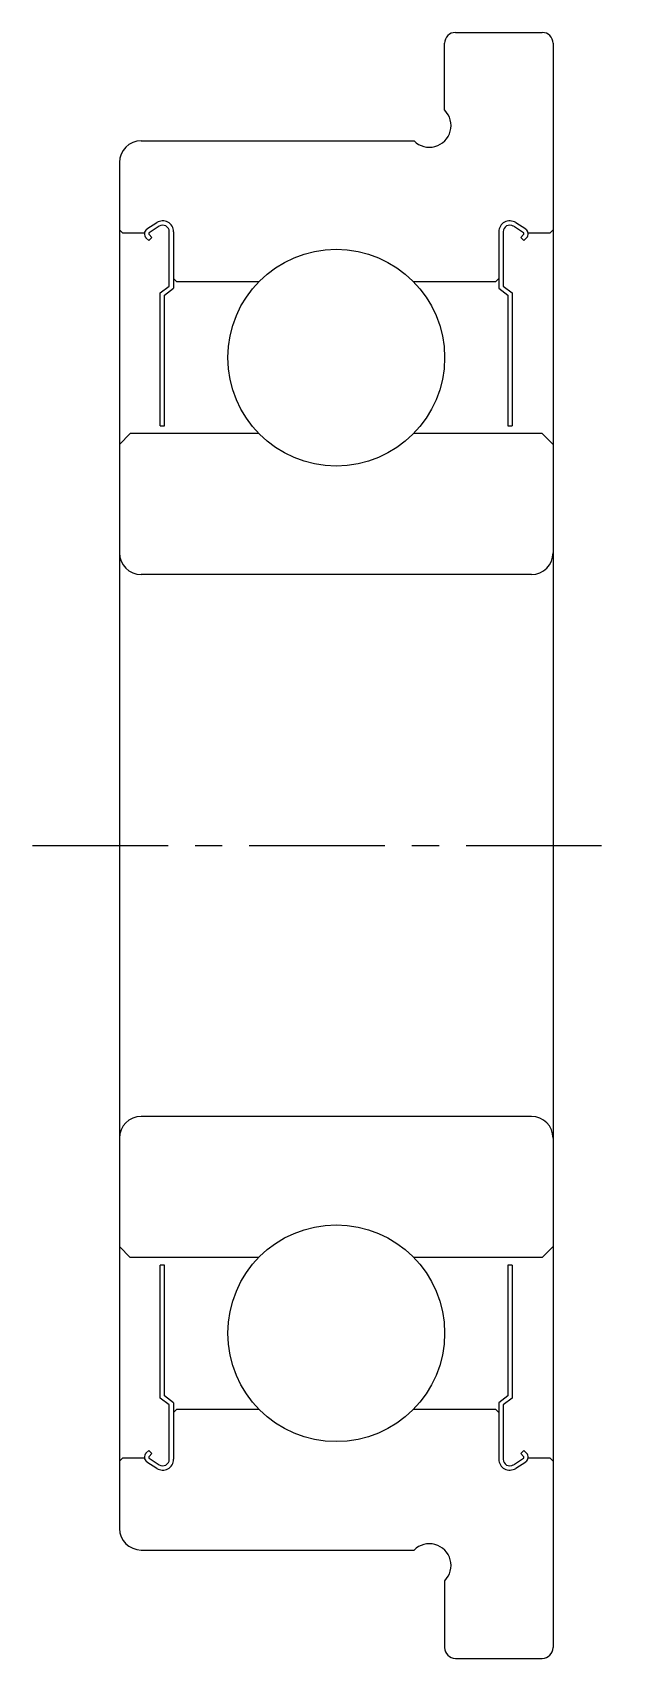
# Model space of a CAD drawing. Extents: x 2.6 to 40.7, y 2.5 to 31.3.
# Drawn here: x 35.19 to 40.68, y 16.28 to 31.28 of the extents above; entities outside this region: 2.
import ezdxf

# ---------------------------------------------------------------- set-up
doc = ezdxf.new("R2010")
doc.units = 0
doc.linetypes.add('CENTER', pattern=[2, 1.25, -0.25, 0.25, -0.25])
doc.layers.get('0').update_dxf_attribs({"linetype": 'CONTINUOUS'})
doc.layers.add('CENTER', color=1, linetype='CENTER')

msp = doc.modelspace()

# ---------------------------------------------------------------- linework, layer by layer
at = {"color": 7, "linetype": 'CONTINUOUS'}
for p, q in [((39.091, 31.278), (39.891, 31.278)), ((38.991, 30.56), (38.991, 31.178)), ((39.991, 31.178), (39.991, 16.378)), ((36.191, 30.278), (38.709, 30.278)), ((35.991, 30.078), (35.991, 17.478)), ((35.991, 29.458), (36.021, 29.428)), ((36.222, 29.428), (36.021, 29.428)), ((36.336, 29.523), (36.243, 29.462)), ((36.29, 29.388), (36.264, 29.413)), ((36.358, 29.49), (36.266, 29.429)), ((36.451, 28.938), (36.451, 29.44)), ((36.492, 28.918), (36.492, 29.44)), ((39.491, 29.44), (39.491, 28.918)), ((39.531, 29.44), (39.531, 28.938)), ((39.717, 29.429), (39.625, 29.49)), ((39.739, 29.462), (39.647, 29.523)), ((39.719, 29.413), (39.693, 29.388)), ((39.961, 29.428), (39.761, 29.428)), ((39.991, 29.458), (39.961, 29.428)), ((36.262, 29.36), (36.236, 29.384)), ((36.262, 29.36), (36.29, 29.388)), ((39.693, 29.388), (39.721, 29.36)), ((39.747, 29.384), (39.721, 29.36)), ((36.521, 28.978), (36.491, 29.007)), ((37.277, 28.978), (36.521, 28.978)), ((39.461, 28.978), (38.706, 28.978)), ((39.491, 29.007), (39.461, 28.978)), ((36.368, 28.876), (36.451, 28.938)), ((36.368, 27.65), (36.368, 28.876)), ((36.408, 28.856), (36.491, 28.918)), ((36.408, 27.65), (36.408, 28.856)), ((39.491, 28.918), (39.575, 28.856)), ((39.531, 28.938), (39.615, 28.876)), ((39.575, 28.856), (39.575, 27.65)), ((39.615, 28.876), (39.615, 27.65)), ((36.368, 27.65), (36.408, 27.65)), ((39.575, 27.65), (39.615, 27.65)), ((36.091, 27.578), (35.991, 27.478)), ((37.277, 27.578), (36.091, 27.578)), ((39.891, 27.578), (38.706, 27.578)), ((39.991, 27.478), (39.891, 27.578)), ((39.791, 26.278), (36.191, 26.278)), ((39.791, 21.278), (36.191, 21.278)), ((36.091, 19.978), (35.991, 20.078)), ((37.277, 19.978), (36.091, 19.978)), ((39.891, 19.978), (38.706, 19.978)), ((39.991, 20.077), (39.891, 19.978)), ((36.368, 18.679), (36.368, 19.905)), ((36.408, 19.905), (36.368, 19.905)), ((36.408, 18.699), (36.408, 19.905)), ((39.575, 19.905), (39.575, 18.699)), ((39.615, 19.905), (39.575, 19.905)), ((39.615, 19.905), (39.615, 18.679)), ((36.451, 18.617), (36.368, 18.679)), ((36.491, 18.637), (36.408, 18.699)), ((36.451, 18.115), (36.451, 18.617)), ((36.492, 18.115), (36.492, 18.637)), ((39.575, 18.699), (39.491, 18.637)), ((39.491, 18.637), (39.491, 18.115)), ((39.615, 18.679), (39.531, 18.617)), ((39.531, 18.617), (39.531, 18.115)), ((36.491, 18.548), (36.521, 18.578)), ((36.521, 18.578), (37.277, 18.578)), ((38.706, 18.578), (39.461, 18.578)), ((39.461, 18.578), (39.491, 18.548)), ((36.236, 18.171), (36.262, 18.195)), ((36.29, 18.167), (36.262, 18.195)), ((36.264, 18.142), (36.29, 18.167)), ((39.721, 18.195), (39.693, 18.167)), ((39.693, 18.167), (39.719, 18.142)), ((39.721, 18.195), (39.747, 18.171)), ((35.991, 18.098), (36.021, 18.128)), ((36.021, 18.128), (36.222, 18.128)), ((36.243, 18.093), (36.336, 18.032)), ((36.266, 18.126), (36.358, 18.065)), ((39.625, 18.065), (39.717, 18.126)), ((39.647, 18.032), (39.739, 18.093)), ((39.761, 18.128), (39.961, 18.128)), ((39.991, 18.098), (39.961, 18.128)), ((36.191, 17.278), (38.709, 17.278)), ((38.991, 16.995), (38.991, 16.378)), ((39.091, 16.278), (39.891, 16.278))]:
    msp.add_line(p, q, dxfattribs=at)
for centre in [(37.991, 28.278), (37.991, 19.278)]:
    msp.add_circle(centre, 1, dxfattribs=at)
for centre, radius, start, end in [((39.091, 31.178), 0.1, 90, 180), ((39.891, 31.178), 0.1, 0, 90), ((38.85, 30.419), 0.2, 224.9999, 45.0005), ((36.191, 30.078), 0.2, 90, 180), ((36.271, 29.42), 0.05, 123.5192, 226.0607), ((36.271, 29.42), 0.01, 123.5173, 226.0606), ((36.391, 29.44), 0.1, 0, 123.5193), ((36.391, 29.44), 0.06, 0, 123.519), ((39.591, 29.44), 0.1, 56.4807, 179.9999), ((39.591, 29.44), 0.06, 56.481, 179.9999), ((39.712, 29.42), 0.01, 313.9392, 56.4827), ((39.712, 29.42), 0.05, 313.9392, 56.4807), ((36.191, 26.478), 0.2, 180, 270), ((39.791, 26.478), 0.2, 270, 0), ((36.191, 21.078), 0.2, 90, 180), ((39.791, 21.078), 0.2, 0, 90), ((36.271, 18.135), 0.05, 133.939, 236.4802), ((39.712, 18.135), 0.05, 303.5195, 46.061), ((36.271, 18.135), 0.01, 133.9374, 236.4796), ((36.391, 18.115), 0.1, 236.4805, 0), ((36.391, 18.115), 0.06, 236.4806, 0), ((39.591, 18.115), 0.1, 180, 303.5193), ((39.591, 18.115), 0.06, 180, 303.5193), ((39.712, 18.135), 0.01, 303.5203, 46.0625), ((36.191, 17.478), 0.2, 180, 270), ((38.85, 17.136), 0.2, 314.9995, 135), ((39.091, 16.378), 0.1, 180, 270), ((39.891, 16.378), 0.1, 270, 0)]:
    msp.add_arc(centre, radius, start, end, dxfattribs=at)
at = {"layer": 'CENTER', "color": 1, "linetype": 'CENTER'}
msp.add_line((35.189, 23.778), (40.678, 23.778), dxfattribs=at)

# ---------------------------------------------------------------- texts
at = {"color": 7, "linetype": 'CONTINUOUS'}
for p in [(2.5, 6.25), (2.5, 2.5)]:
    msp.add_text('FL695ZZ', height=1, dxfattribs=at).set_placement(p)

doc.saveas('drawing.dxf')
